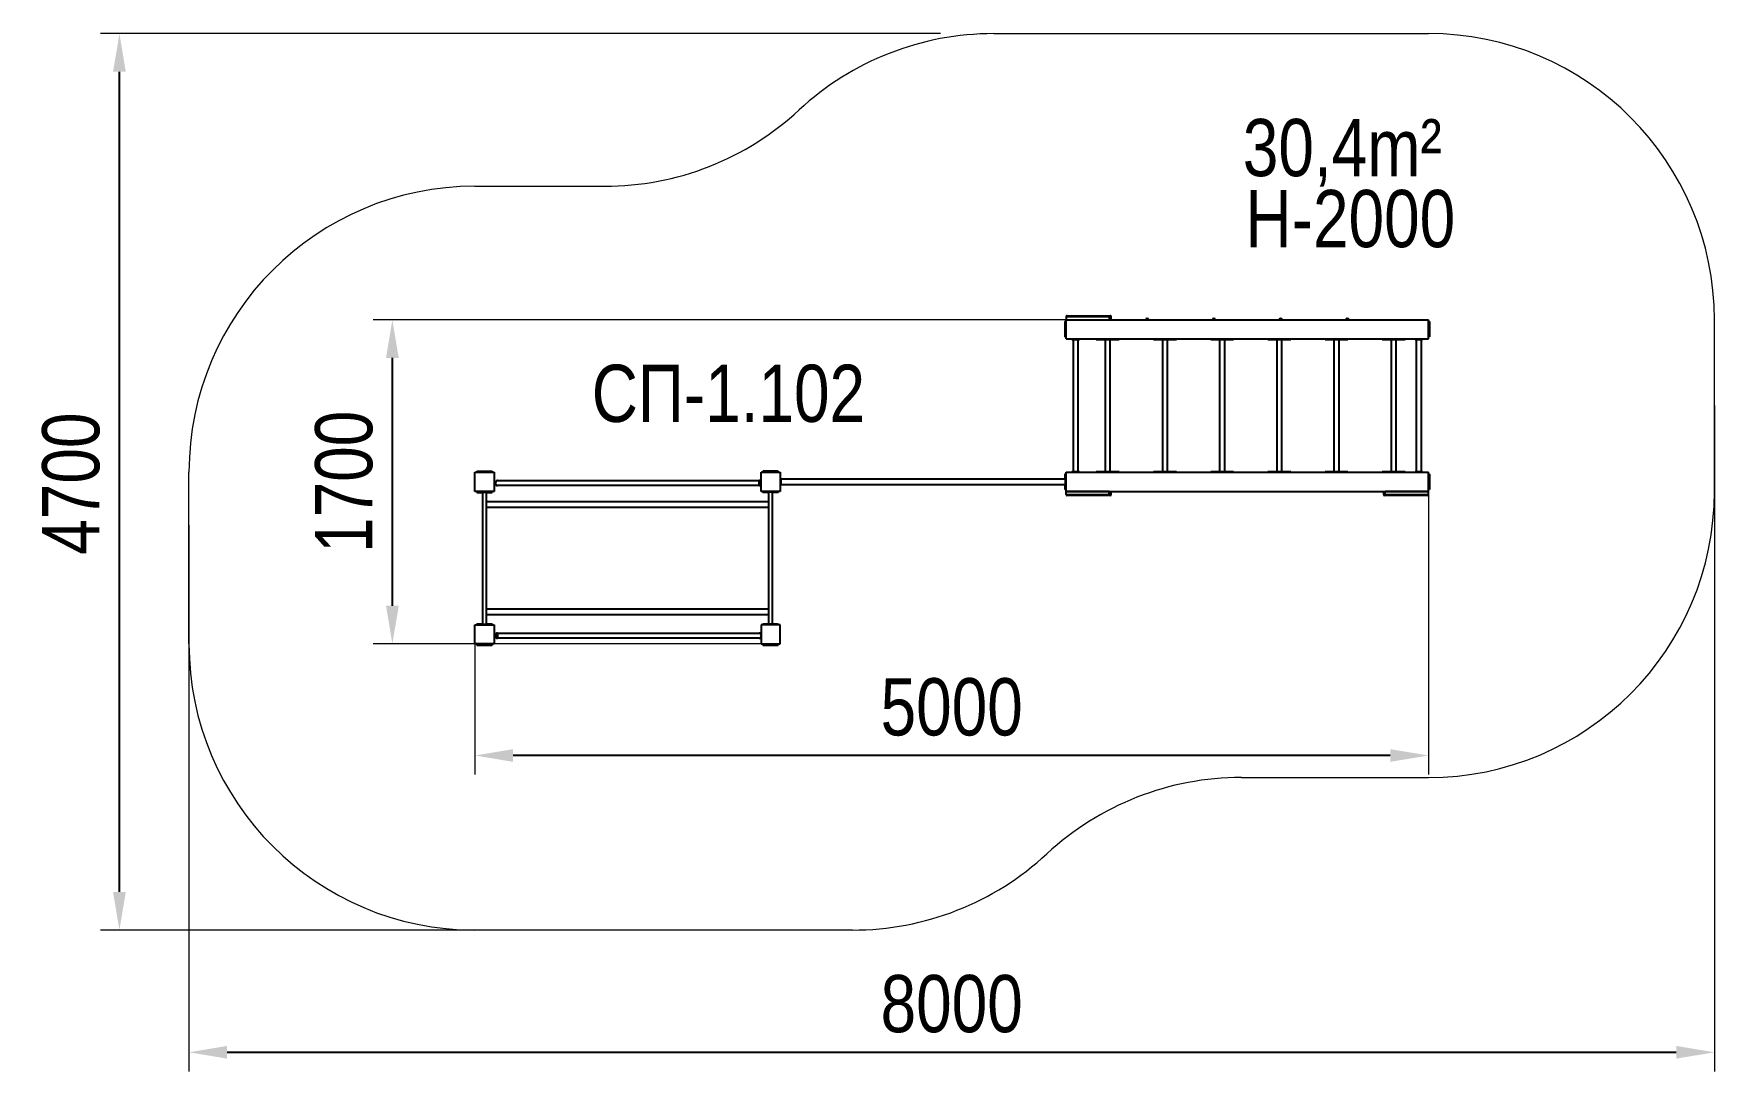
# Model space of a CAD drawing. Header units: millimetres. Extents: x -4527 to 4288, y -3053 to 2388.
import ezdxf

# ---------------------------------------------------------------- set-up
doc = ezdxf.new("R2010")
doc.units = ezdxf.units.MM
for name, color, linetype in [('DIKOM_АРТИКУЛ', 7, 'Continuous'), ('DIKOM_ЗОНА', 80, 'Continuous'), ('DIKOM_ОБЪЕКТ', 7, 'Continuous'), ('DIKOM_РАЗМЕР_ЗОНА', 7, 'Continuous'), ('DIKOM_РАЗМЕР_ОБЪЕКТА', 7, 'Continuous')]:
    doc.layers.add(name, color=color, linetype=linetype)
doc.styles.add('style1', font='arial.ttf', dxfattribs={"width": 0.8})
doc.dimstyles.new('1-50', dxfattribs={"dimtxt": 300, "dimasz": 200, "dimexe": 100, "dimexo": 0, "dimgap": 100, "dimtad": 1, "dimdec": 0, "dimtxsty": 'style1', "dimcen": 0, "dimclrd": 7, "dimclre": 7, "dimadec": 1, "dimazin": 2, "dimtfac": 1, "dimtdec": 0, "dimtmove": 0, "dimatfit": 3, "dimfxl": 0, "dimlwd": 25, "dimlwe": 18, "dimarcsym": 0})

# ---------------------------------------------------------------- blocks, each defined once
blk = doc.blocks.new('*D0')
at = {"layer": 'Defpoints', "color": 0, "transparency": 16777216}
for p in [(2787.6, -8.7), (-2212.4, -712.2), (-2212.4, -1397)]:
    blk.add_point(p, dxfattribs=at)
at = {"layer": 'DIKOM_РАЗМЕР_ОБЪЕКТА', "color": 7, "lineweight": 18, "transparency": 16777216}
for p, q in [((2787.6, -8.7), (2787.6, -1497)), ((-2212.4, -712.2), (-2212.4, -1497))]:
    blk.add_line(p, q, dxfattribs=at)
at = {"layer": 'DIKOM_РАЗМЕР_ОБЪЕКТА', "color": 7, "lineweight": 25, "transparency": 16777216}
blk.add_line((2587.6, -1397), (-2012.4, -1397), dxfattribs=at)
at = {"layer": 'DIKOM_РАЗМЕР_ОБЪЕКТА', "color": 7, "transparency": 16777216}
for points in [[(-2012.4, -1363.7), (-2012.4, -1430.3), (-2212.4, -1397)], [(2587.6, -1363.7), (2587.6, -1430.3), (2787.6, -1397)]]:
    blk.add_solid(points, dxfattribs=at)
at = {"layer": 'DIKOM_РАЗМЕР_ОБЪЕКТА', "color": 0, "transparency": 16777216, "insert": (287.6, -1143.8), "char_height": 300, "attachment_point": 5, "style": 'style1'}
blk.add_mtext('5000', dxfattribs=at)
blk = doc.blocks.new('*D1')
at = {"layer": 'Defpoints', "color": 0, "transparency": 16777216}
for p in [(-2645.8, 887.8), (2735.2, 887.8), (-612.4, -812.2)]:
    blk.add_point(p, dxfattribs=at)
at = {"layer": 'DIKOM_РАЗМЕР_ОБЪЕКТА', "color": 7, "lineweight": 18, "transparency": 16777216}
for p, q in [((2735.2, 887.8), (-2745.8, 887.8)), ((-612.4, -812.2), (-2745.8, -812.2))]:
    blk.add_line(p, q, dxfattribs=at)
at = {"layer": 'DIKOM_РАЗМЕР_ОБЪЕКТА', "color": 7, "lineweight": 25, "transparency": 16777216}
blk.add_line((-2645.8, -612.2), (-2645.8, 687.8), dxfattribs=at)
at = {"layer": 'DIKOM_РАЗМЕР_ОБЪЕКТА', "color": 7, "transparency": 16777216}
for points in [[(-2679.1, 687.8), (-2612.4, 687.8), (-2645.8, 887.8)], [(-2679.1, -612.2), (-2612.4, -612.2), (-2645.8, -812.2)]]:
    blk.add_solid(points, dxfattribs=at)
at = {"layer": 'DIKOM_РАЗМЕР_ОБЪЕКТА', "color": 0, "transparency": 16777216, "insert": (-2898.9, 37.8), "char_height": 300, "attachment_point": 5, "rotation": 90, "style": 'style1'}
blk.add_mtext('1700', dxfattribs=at)
blk = doc.blocks.new('*D2')
at = {"layer": 'Defpoints', "color": 0, "transparency": 16777216}
for p in [(-4077.2, 2387.8), (229, 2387.8), (-1671.2, -2312.2)]:
    blk.add_point(p, dxfattribs=at)
at = {"layer": 'DIKOM_РАЗМЕР_ЗОНА', "color": 7, "lineweight": 18, "transparency": 16777216}
for p, q in [((229, 2387.8), (-4177.2, 2387.8)), ((-1671.2, -2312.2), (-4177.2, -2312.2))]:
    blk.add_line(p, q, dxfattribs=at)
at = {"layer": 'DIKOM_РАЗМЕР_ЗОНА', "color": 7, "lineweight": 25, "transparency": 16777216}
blk.add_line((-4077.2, -2112.2), (-4077.2, 2187.8), dxfattribs=at)
at = {"layer": 'DIKOM_РАЗМЕР_ЗОНА', "color": 7, "transparency": 16777216}
for points in [[(-4110.6, 2187.8), (-4043.9, 2187.8), (-4077.2, 2387.8)], [(-4110.6, -2112.2), (-4043.9, -2112.2), (-4077.2, -2312.2)]]:
    blk.add_solid(points, dxfattribs=at)
at = {"layer": 'DIKOM_РАЗМЕР_ЗОНА', "color": 0, "transparency": 16777216, "insert": (-4330.4, 28.5), "char_height": 300, "attachment_point": 5, "rotation": 90, "style": 'style1'}
blk.add_mtext('4700', dxfattribs=at)
blk = doc.blocks.new('*D3')
at = {"layer": 'Defpoints', "color": 0, "transparency": 16777216}
for p in [(4287.6, 437.8), (-3712.4, -188.5), (4287.6, -2953)]:
    blk.add_point(p, dxfattribs=at)
at = {"layer": 'DIKOM_РАЗМЕР_ЗОНА', "color": 7, "lineweight": 18, "transparency": 16777216}
for p, q in [((4287.6, 437.8), (4287.6, -3053)), ((-3712.4, -188.5), (-3712.4, -3053))]:
    blk.add_line(p, q, dxfattribs=at)
at = {"layer": 'DIKOM_РАЗМЕР_ЗОНА', "color": 7, "lineweight": 25, "transparency": 16777216}
blk.add_line((-3512.4, -2953), (4087.6, -2953), dxfattribs=at)
at = {"layer": 'DIKOM_РАЗМЕР_ЗОНА', "color": 7, "transparency": 16777216}
for points in [[(-3512.4, -2919.7), (-3512.4, -2986.3), (-3712.4, -2953)], [(4087.6, -2919.7), (4087.6, -2986.3), (4287.6, -2953)]]:
    blk.add_solid(points, dxfattribs=at)
at = {"layer": 'DIKOM_РАЗМЕР_ЗОНА', "color": 0, "transparency": 16777216, "insert": (287.6, -2699.8), "char_height": 300, "attachment_point": 5, "style": 'style1'}
blk.add_mtext('8000', dxfattribs=at)

msp = doc.modelspace()

# ---------------------------------------------------------------- linework, layer by layer
at = {"layer": 'DIKOM_ЗОНА', "color": 3, "lineweight": 15}
for p, q in [((507.8, 2387.8), (2787.6, 2387.8)), ((-2212.4, 1587.8), (-1531.8, 1587.8)), ((4287.6, -12.2), (4287.6, 887.8)), ((-3712.4, -812.2), (-3712.4, 87.8)), ((1807, -1512.2), (2787.6, -1512.2)), ((-232.6, -2312.2), (-2212.4, -2312.2))]:
    msp.add_line(p, q, dxfattribs=at)
for centre, start, end in [((507.8, 887.8), 90, 132.83343), ((2787.6, 887.8), 0, 90), ((-1531.8, 3087.8), 270, 312.83343), ((-2212.4, 87.8), 90, 180), ((2787.6, -12.2), 270, 0), ((-2212.4, -812.2), 180, 270), ((1807, -3012.2), 90, 132.83343), ((-232.6, -812.2), 270, 312.83343)]:
    msp.add_arc(centre, 1500, start, end, dxfattribs=at)
at = {"layer": 'DIKOM_ОБЪЕКТ'}
for p, q in [((1113.5, 903.8), (887.6, 903.8)), ((887.6, 903.8), (887.6, 887.8)), ((887.6, 887.8), (1113.5, 887.8)), ((887.6, 787.8), (887.6, 887.8)), ((887.6, 887.8), (2787.6, 887.8)), ((892.6, 908.8), (1113.5, 908.8)), ((1113.5, 908.8), (1113.5, 903.8)), ((1113.5, 908.8), (1118.5, 908.8)), ((1113.5, 903.8), (1113.5, 887.8)), ((1123.5, 903.8), (1113.5, 903.8)), ((1123.5, 887.8), (1123.5, 903.8)), ((2787.6, 787.8), (2787.6, 887.8)), ((887.6, 877.8), (881.6, 877.8)), ((881.6, 877.8), (881.6, 857.8)), ((887.6, 857.8), (881.6, 857.8)), ((881.6, 857.8), (881.6, 817.8)), ((887.6, 817.8), (881.6, 817.8)), ((881.6, 817.8), (881.6, 797.8)), ((887.6, 797.8), (881.6, 797.8)), ((2793.6, 877.8), (2787.6, 877.8)), ((2793.6, 857.8), (2787.6, 857.8)), ((2793.6, 817.8), (2787.6, 817.8)), ((2793.6, 797.8), (2787.6, 797.8)), ((2793.6, 877.8), (2793.6, 857.8)), ((2793.6, 857.8), (2793.6, 817.8)), ((2793.6, 817.8), (2793.6, 797.8)), ((887.6, 787.8), (2787.6, 787.8)), ((917.6, 787.8), (917.6, 783.8)), ((917.6, 783.8), (957.6, 783.8)), ((924.1, 783.8), (924.1, 91.8)), ((951.1, 91.8), (951.1, 783.8)), ((957.6, 787.8), (957.6, 783.8)), ((1046, 787.8), (1046, 783.8)), ((1046, 783.8), (1066, 783.8)), ((1066, 787.8), (1066, 783.8)), ((1066, 783.8), (1146, 783.8)), ((1092.5, 783.8), (1092.5, 91.8)), ((1119.5, 91.8), (1119.5, 783.8)), ((1146, 787.8), (1146, 783.8)), ((1146, 783.8), (1166, 783.8)), ((1166, 783.8), (1166, 787.8)), ((1346, 787.8), (1346, 783.8)), ((1346, 783.8), (1366, 783.8)), ((1366, 787.8), (1366, 783.8)), ((1366, 783.8), (1446, 783.8)), ((1392.5, 783.8), (1392.5, 91.8)), ((1419.5, 91.8), (1419.5, 783.8)), ((1446, 787.8), (1446, 783.8)), ((1446, 783.8), (1466, 783.8)), ((1466, 783.8), (1466, 787.8)), ((1646, 787.8), (1646, 783.8)), ((1646, 783.8), (1666, 783.8)), ((1666, 787.8), (1666, 783.8)), ((1666, 783.8), (1746, 783.8)), ((1692.5, 783.8), (1692.5, 91.8)), ((1719.5, 91.8), (1719.5, 783.8)), ((1746, 787.8), (1746, 783.8)), ((1746, 783.8), (1766, 783.8)), ((1766, 783.8), (1766, 787.8)), ((1946, 787.8), (1946, 783.8)), ((1946, 783.8), (1966, 783.8)), ((1966, 787.8), (1966, 783.8)), ((1966, 783.8), (2046, 783.8)), ((1992.5, 783.8), (1992.5, 91.8)), ((2019.5, 91.8), (2019.5, 783.8)), ((2046, 787.8), (2046, 783.8)), ((2046, 783.8), (2066, 783.8)), ((2066, 783.8), (2066, 787.8)), ((2246, 787.8), (2246, 783.8)), ((2246, 783.8), (2266, 783.8)), ((2266, 787.8), (2266, 783.8)), ((2266, 783.8), (2346, 783.8)), ((2292.5, 783.8), (2292.5, 91.8)), ((2319.5, 91.8), (2319.5, 783.8)), ((2346, 787.8), (2346, 783.8)), ((2346, 783.8), (2366, 783.8)), ((2366, 783.8), (2366, 787.8)), ((2546, 787.8), (2546, 783.8)), ((2546, 783.8), (2566, 783.8)), ((2566, 787.8), (2566, 783.8)), ((2566, 783.8), (2646, 783.8)), ((2592.5, 783.8), (2592.5, 91.8)), ((2619.5, 91.8), (2619.5, 783.8)), ((2646, 787.8), (2646, 783.8)), ((2646, 783.8), (2666, 783.8)), ((2666, 783.8), (2666, 787.8)), ((2717.6, 787.8), (2717.6, 783.8)), ((2717.6, 783.8), (2757.6, 783.8)), ((2724.1, 783.8), (2724.1, 91.8)), ((2751.1, 91.8), (2751.1, 783.8)), ((2757.6, 787.8), (2757.6, 783.8)), ((-2202.4, 93.8), (-2202.4, 87.8)), ((-2202.4, 93.8), (-2182.4, 93.8)), ((-2182.4, 93.8), (-2182.4, 87.8)), ((-2182.4, 93.8), (-2142.4, 93.8)), ((-2142.4, 93.8), (-2142.4, 87.8)), ((-2142.4, 93.8), (-2122.4, 93.8)), ((-2122.4, 93.8), (-2122.4, 87.8)), ((-702.4, 87.8), (-702.4, 93.8)), ((-682.4, 93.8), (-702.4, 93.8)), ((-682.4, 87.8), (-682.4, 93.8)), ((-642.4, 93.8), (-682.4, 93.8)), ((-642.4, 87.8), (-642.4, 93.8)), ((-622.4, 93.8), (-642.4, 93.8)), ((-622.4, 87.8), (-622.4, 93.8)), ((917.6, 91.8), (917.6, 87.8)), ((917.6, 91.8), (957.6, 91.8)), ((957.6, 91.8), (957.6, 87.8)), ((1046, 91.8), (1046, 87.8)), ((1046, 91.8), (1066, 91.8)), ((1066, 91.8), (1066, 87.8)), ((1066, 91.8), (1146, 91.8)), ((1146, 91.8), (1146, 87.8)), ((1146, 91.8), (1166, 91.8)), ((1166, 87.8), (1166, 91.8)), ((1346, 91.8), (1346, 87.8)), ((1346, 91.8), (1366, 91.8)), ((1366, 91.8), (1366, 87.8)), ((1366, 91.8), (1446, 91.8)), ((1446, 91.8), (1446, 87.8)), ((1446, 91.8), (1466, 91.8)), ((1466, 87.8), (1466, 91.8)), ((1646, 91.8), (1646, 87.8)), ((1646, 91.8), (1666, 91.8)), ((1666, 91.8), (1666, 87.8)), ((1666, 91.8), (1746, 91.8)), ((1746, 91.8), (1746, 87.8)), ((1746, 91.8), (1766, 91.8)), ((1766, 87.8), (1766, 91.8)), ((1946, 91.8), (1946, 87.8)), ((1946, 91.8), (1966, 91.8)), ((1966, 91.8), (1966, 87.8)), ((1966, 91.8), (2046, 91.8)), ((2046, 91.8), (2046, 87.8)), ((2046, 91.8), (2066, 91.8)), ((2066, 87.8), (2066, 91.8)), ((2246, 91.8), (2246, 87.8)), ((2246, 91.8), (2266, 91.8)), ((2266, 91.8), (2266, 87.8)), ((2266, 91.8), (2346, 91.8)), ((2346, 91.8), (2346, 87.8)), ((2346, 91.8), (2366, 91.8)), ((2366, 87.8), (2366, 91.8)), ((2546, 91.8), (2546, 87.8)), ((2546, 91.8), (2566, 91.8)), ((2566, 91.8), (2566, 87.8)), ((2566, 91.8), (2646, 91.8)), ((2646, 91.8), (2646, 87.8)), ((2646, 91.8), (2666, 91.8)), ((2666, 87.8), (2666, 91.8)), ((2717.6, 91.8), (2717.6, 87.8)), ((2717.6, 91.8), (2757.6, 91.8)), ((2757.6, 91.8), (2757.6, 87.8)), ((-2212.4, -12.2), (-2212.4, 87.8)), ((-2212.4, 87.8), (-2112.4, 87.8)), ((-2112.4, 87.8), (-2112.4, -12.2)), ((-2104.4, 27.8), (-2104.4, 34.8)), ((-2094.4, 44.8), (-722.4, 44.8)), ((-722.4, 17.8), (-2094.4, 17.8)), ((-722.4, 27.8), (-722.4, 34.8)), ((-722.4, 34.8), (-712.4, 34.8)), ((-722.4, 27.8), (-712.4, 27.8)), ((-712.4, -12.2), (-712.4, 87.8)), ((-712.4, 87.8), (-612.4, 87.8)), ((-612.4, 87.8), (-612.4, -12.2)), ((-608.4, 57.8), (-612.4, 57.8)), ((-608.4, 17.8), (-612.4, 17.8)), ((-608.4, 57.8), (-608.4, 17.8)), ((883.6, 51.3), (-608.4, 51.3)), ((-608.4, 24.3), (883.6, 24.3)), ((887.6, 77.8), (881.6, 77.8)), ((881.6, 77.8), (881.6, 57.8)), ((881.6, 57.8), (881.6, 51.3)), ((883.6, 57.8), (881.6, 57.8)), ((881.6, 24.3), (881.6, 17.8)), ((881.6, 17.8), (881.6, -2.2)), ((883.6, 17.8), (881.6, 17.8)), ((883.6, 57.8), (887.6, 57.8)), ((883.6, 57.8), (883.6, 17.8)), ((883.6, 17.8), (887.6, 17.8)), ((887.6, -12.2), (887.6, 87.8)), ((887.6, 87.8), (2787.6, 87.8)), ((2787.6, -12.2), (2787.6, 87.8)), ((2793.6, 77.8), (2787.6, 77.8)), ((2793.6, 57.8), (2787.6, 57.8)), ((2793.6, 17.8), (2787.6, 17.8)), ((2793.6, 77.8), (2793.6, 57.8)), ((2793.6, 57.8), (2793.6, 17.8)), ((2793.6, 17.8), (2793.6, -2.2)), ((-2112.4, -12.2), (-2212.4, -12.2)), ((-2202.4, -12.2), (-2202.4, -18.2)), ((-2202.4, -18.2), (-2182.4, -18.2)), ((-2182.4, -12.2), (-2182.4, -16.2)), ((-2182.4, -16.2), (-2177.4, -16.2)), ((-2182.4, -16.2), (-2182.4, -18.2)), ((-2182.4, -18.2), (-2172.9, -18.2)), ((-2177.4, -12.2), (-2177.4, -16.2)), ((-2177.4, -16.2), (-2147.4, -16.2)), ((-2172.9, -18.2), (-2172.9, -708.2)), ((-2151.9, -708.2), (-2151.9, -18.2)), ((-2151.9, -18.2), (-2142.4, -18.2)), ((-2148.9, -65.2), (-2046.4, -65.2)), ((-2147.4, -12.2), (-2147.4, -16.2)), ((-2147.4, -16.2), (-2142.4, -16.2)), ((-2142.4, -12.2), (-2142.4, -16.2)), ((-2142.4, -16.2), (-2142.4, -18.2)), ((-2142.4, -18.2), (-2122.4, -18.2)), ((-2122.4, -12.2), (-2122.4, -18.2)), ((-2046.4, -65.2), (-778.3, -65.2)), ((-778.3, -65.2), (-675.9, -65.2)), ((-612.4, -12.2), (-712.4, -12.2)), ((-702.4, -18.2), (-702.4, -12.2)), ((-682.4, -18.2), (-702.4, -18.2)), ((-682.4, -16.2), (-682.4, -12.2)), ((-677.4, -16.2), (-682.4, -16.2)), ((-682.4, -18.2), (-682.4, -16.2)), ((-672.9, -18.2), (-682.4, -18.2)), ((-677.4, -16.2), (-677.4, -12.2)), ((-647.4, -16.2), (-677.4, -16.2)), ((-672.9, -18.2), (-672.9, -708.2)), ((-651.9, -708.2), (-651.9, -18.2)), ((-642.4, -18.2), (-651.9, -18.2)), ((-647.4, -16.2), (-647.4, -12.2)), ((-642.4, -16.2), (-647.4, -16.2)), ((-642.4, -16.2), (-642.4, -12.2)), ((-642.4, -18.2), (-642.4, -16.2)), ((-622.4, -18.2), (-642.4, -18.2)), ((-622.4, -18.2), (-622.4, -12.2)), ((887.6, -2.2), (881.6, -2.2)), ((1113.5, -12.2), (887.6, -12.2)), ((887.6, -28.2), (887.6, -12.2)), ((887.6, -12.2), (2787.6, -12.2)), ((887.6, -28.2), (1113.5, -28.2)), ((1113.5, -33.2), (892.6, -33.2)), ((1113.5, -28.2), (1113.5, -12.2)), ((1113.5, -28.2), (1113.5, -33.2)), ((1113.5, -28.2), (1123.5, -28.2)), ((1118.5, -33.2), (1113.5, -33.2)), ((1123.5, -28.2), (1123.5, -12.2)), ((2551.8, -12.2), (2551.8, -28.2)), ((2551.8, -28.2), (2561.8, -28.2)), ((2561.8, -33.2), (2556.8, -33.2)), ((2787.6, -12.2), (2561.8, -12.2)), ((2561.8, -28.2), (2561.8, -12.2)), ((2561.8, -28.2), (2787.6, -28.2)), ((2561.8, -33.2), (2561.8, -28.2)), ((2782.6, -33.2), (2561.8, -33.2)), ((2793.6, -2.2), (2787.6, -2.2)), ((2787.6, -28.2), (2787.6, -12.2)), ((-2046.4, -97.2), (-2148.9, -97.2)), ((-778.3, -97.2), (-2046.4, -97.2)), ((-675.9, -97.2), (-778.3, -97.2)), ((-2148.9, -627.2), (-2046.4, -627.2)), ((-2046.4, -659.2), (-2148.9, -659.2)), ((-2046.4, -627.2), (-778.4, -627.2)), ((-778.4, -659.2), (-2046.4, -659.2)), ((-778.4, -627.2), (-675.9, -627.2)), ((-675.9, -659.2), (-778.4, -659.2)), ((-2212.4, -812.2), (-2212.4, -712.2)), ((-2212.4, -712.2), (-2112.4, -712.2)), ((-2202.4, -706.2), (-2202.4, -712.2)), ((-2202.4, -706.2), (-2182.4, -706.2)), ((-2182.4, -706.2), (-2172.9, -706.2)), ((-2182.4, -706.2), (-2182.4, -708.2)), ((-2182.4, -708.2), (-2182.4, -712.2)), ((-2182.4, -708.2), (-2177.4, -708.2)), ((-2177.4, -708.2), (-2177.4, -712.2)), ((-2177.4, -708.2), (-2147.4, -708.2)), ((-2151.9, -706.2), (-2142.4, -706.2)), ((-2147.4, -708.2), (-2147.4, -712.2)), ((-2147.4, -708.2), (-2142.4, -708.2)), ((-2142.4, -706.2), (-2122.4, -706.2)), ((-2142.4, -706.2), (-2142.4, -708.2)), ((-2142.4, -708.2), (-2142.4, -712.2)), ((-2122.4, -706.2), (-2122.4, -712.2)), ((-2112.4, -712.2), (-2112.4, -812.2)), ((-2104.4, -772.2), (-2104.4, -765.2)), ((-2094.4, -765.2), (-2104.4, -765.2)), ((-2094.4, -772.2), (-2104.4, -772.2)), ((-2094.4, -755.2), (-722.4, -755.2)), ((-2094.4, -765.2), (-2094.4, -772.2)), ((-722.4, -782.2), (-2094.4, -782.2)), ((-712.4, -712.2), (-712.4, -812.2)), ((-612.4, -712.2), (-712.4, -712.2)), ((-702.4, -706.2), (-702.4, -712.2)), ((-702.4, -706.2), (-682.4, -706.2)), ((-682.4, -706.2), (-672.9, -706.2)), ((-682.4, -706.2), (-682.4, -708.2)), ((-682.4, -712.2), (-682.4, -708.2)), ((-677.4, -708.2), (-682.4, -708.2)), ((-677.4, -712.2), (-677.4, -708.2)), ((-647.4, -708.2), (-677.4, -708.2)), ((-651.9, -706.2), (-642.4, -706.2)), ((-647.4, -712.2), (-647.4, -708.2)), ((-642.4, -708.2), (-647.4, -708.2)), ((-642.4, -706.2), (-622.4, -706.2)), ((-642.4, -706.2), (-642.4, -708.2)), ((-642.4, -712.2), (-642.4, -708.2)), ((-622.4, -706.2), (-622.4, -712.2)), ((-612.4, -812.2), (-612.4, -712.2)), ((-2112.4, -812.2), (-2212.4, -812.2)), ((-2202.4, -812.2), (-2202.4, -818.2)), ((-2202.4, -818.2), (-2182.4, -818.2)), ((-2182.4, -812.2), (-2182.4, -818.2)), ((-2182.4, -818.2), (-2142.4, -818.2)), ((-2142.4, -812.2), (-2142.4, -818.2)), ((-2142.4, -818.2), (-2122.4, -818.2)), ((-2122.4, -812.2), (-2122.4, -818.2)), ((-712.4, -812.2), (-612.4, -812.2)), ((-702.4, -812.2), (-702.4, -818.2)), ((-702.4, -818.2), (-682.4, -818.2)), ((-682.4, -812.2), (-682.4, -818.2)), ((-682.4, -818.2), (-642.4, -818.2)), ((-642.4, -812.2), (-642.4, -818.2)), ((-642.4, -818.2), (-622.4, -818.2)), ((-622.4, -812.2), (-622.4, -818.2))]:
    msp.add_line(p, q, dxfattribs=at)
at = {"layer": 'DIKOM_ОБЪЕКТ', "flags": 128}
for points in [[(-722.4, 34.8), (-722.4, 36.7), (-722.4, 38.6), (-722.4, 40.3), (-722.4, 41.8), (-722.4, 43.1), (-722.4, 44), (-722.4, 44.6), (-722.4, 44.8)], [(-722.4, 17.8), (-722.4, 18), (-722.4, 18.5), (-722.4, 19.5), (-722.4, 20.7), (-722.4, 22.2), (-722.4, 24), (-722.4, 25.8), (-722.4, 27.8)], [(-2094.4, -755.2), (-2094.4, -755.4), (-2094.4, -756), (-2094.4, -756.9), (-2094.4, -758.2), (-2094.4, -759.7), (-2094.4, -761.4), (-2094.4, -763.3), (-2094.4, -765.2)], [(-2094.4, -772.2), (-2094.4, -774.2), (-2094.4, -776), (-2094.4, -777.8), (-2094.4, -779.3), (-2094.4, -780.5), (-2094.4, -781.5), (-2094.4, -782), (-2094.4, -782.2)]]:
    msp.add_lwpolyline(points, dxfattribs=at)
at = {"layer": 'DIKOM_ОБЪЕКТ'}
for centre, radius, start, end in [((892.6, 903.8), 5, 90, 180), ((1118.5, 903.8), 5, 0, 90), ((1312.6, 885.4), 8, 17.33541, 162.66459), ((1662.6, 885.4), 8, 17.33541, 162.66459), ((2012.6, 885.4), 8, 17.33541, 162.66459), ((2362.6, 885.4), 8, 17.33541, 162.66459), ((-2094.4, 34.8), 10, 90, 180), ((-2094.4, 27.8), 10, 180, 270), ((-722.4, 34.8), 10, 0, 90), ((-722.4, 27.8), 10, 270, 0), ((892.6, -28.2), 5, 180, 270), ((1118.5, -28.2), 5, 270, 0), ((2556.8, -28.2), 5, 180, 270), ((2782.6, -28.2), 5, 270, 0), ((-2094.4, -765.2), 10, 90, 180), ((-2094.4, -772.2), 10, 180, 270), ((-722.4, -765.2), 10, 0, 90), ((-722.4, -772.2), 10, 270, 0)]:
    msp.add_arc(centre, radius, start, end, dxfattribs=at)

# ---------------------------------------------------------------- texts
at = {"layer": 'DIKOM_АРТИКУЛ', "color": 7, "linetype": 'Continuous', "lineweight": 15, "insert": (-1600.1, 652), "char_height": 300, "width": 4145.586, "attachment_point": 1, "style": 'style1'}
msp.add_mtext('{\\fArial|b0|i0|c204|p34;СП}-{\\fArial|b0|i0|c204|p34;1.102}', dxfattribs=at)
at = {"layer": 'DIKOM_РАЗМЕР_ОБЪЕКТА', "char_height": 300, "width": 5885.531, "attachment_point": 1, "style": 'style1'}
for s, insert in [('{\\fArial|b0|i0|c204|p34;30},4m²', (1814.5, 1940.4)), ('H-2000', (1828.8, 1568.2))]:
    msp.add_mtext(s, dxfattribs=dict(at, insert=insert))

# ---------------------------------------------------------------- dimensions: what is measured, and where the dimension line sits
at = {"layer": 'DIKOM_РАЗМЕР_ЗОНА'}
dim = msp.add_linear_dim(base=(-4077.2, 2387.8), p1=(-1671.2, -2312.2), p2=(229, 2387.8), angle=90, dimstyle='1-50', dxfattribs=at)
dim.commit()
dim.dimension.update_dxf_attribs({"geometry": '*D2', "text_midpoint": (-4077.2, 28.5), "dimtype": 160})
dim = msp.add_linear_dim(base=(4287.6, -2953), p1=(-3712.4, -188.5), p2=(4287.6, 437.8), dimstyle='1-50', dxfattribs=at)
dim.commit()
dim.dimension.update_dxf_attribs({"geometry": '*D3', "text_midpoint": (287.6, -2953), "dimtype": 160})
at = {"layer": 'DIKOM_РАЗМЕР_ОБЪЕКТА'}
dim = msp.add_linear_dim(base=(-2645.8, 887.8), p1=(-612.4, -812.2), p2=(2735.2, 887.8), angle=90, dimstyle='1-50', dxfattribs=at)
dim.commit()
dim.dimension.update_dxf_attribs({"geometry": '*D1', "text_midpoint": (-2645.8, 37.8), "dimtype": 160})
dim = msp.add_linear_dim(base=(-2212.4, -1397), p1=(2787.6, -8.7), p2=(-2212.4, -712.2), dimstyle='1-50', dxfattribs=at)
dim.commit()
dim.dimension.update_dxf_attribs({"geometry": '*D0', "text_midpoint": (287.6, -1397), "dimtype": 160})

doc.saveas('drawing.dxf')
